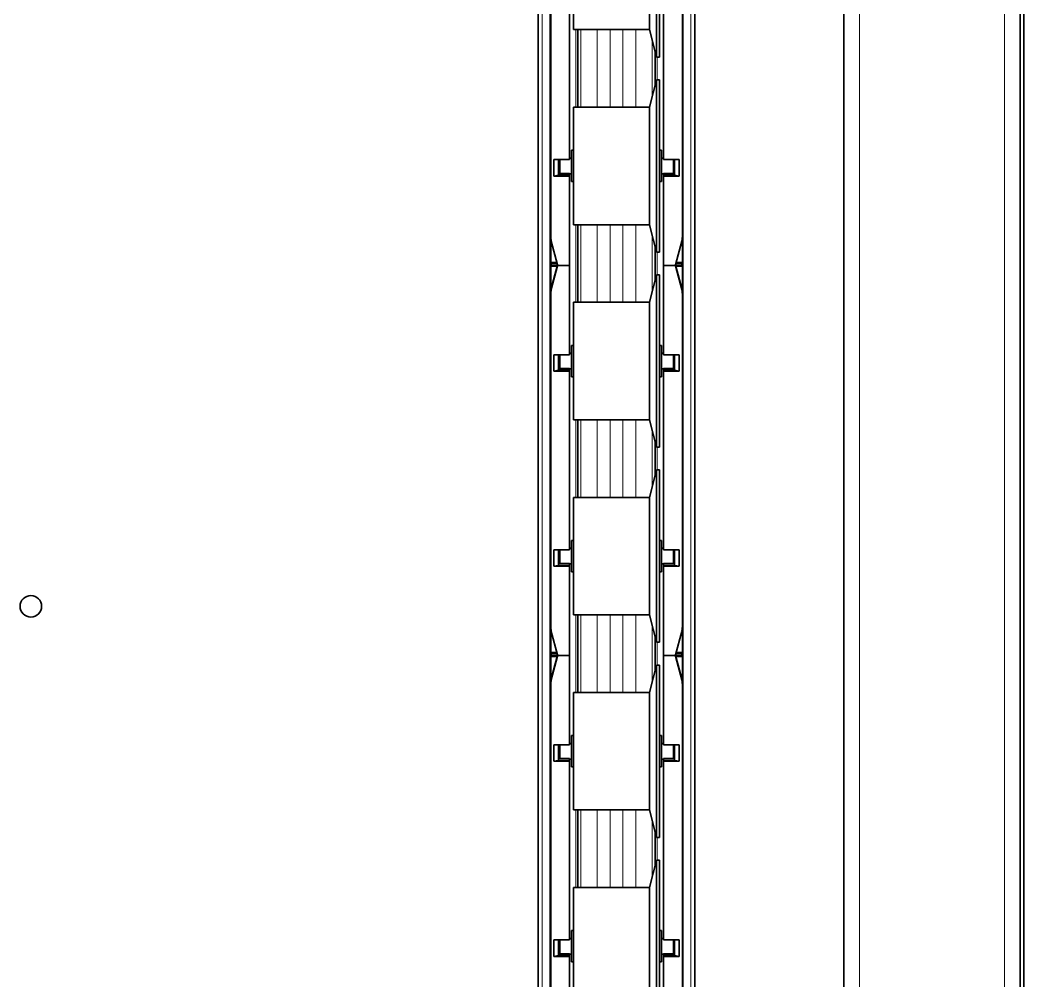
# Model space of a CAD drawing. Header units: inches. Extents: x 185496 to 352137, y 107182 to 179410.
# Drawn here: x 236165.4 to 236421.7, y 163997.5 to 164242.8 of the extents above; entities that cross this region are included whole.
import ezdxf

# ---------------------------------------------------------------- set-up
doc = ezdxf.new("R2010")
doc.units = ezdxf.units.IN
doc.header["$MEASUREMENT"] = 0

# ---------------------------------------------------------------- blocks, each defined once
blk = doc.blocks.new('liaojia')
at = {"color": 7, "lineweight": 35}
for p, q in [((799085.27, -280753.72), (799085.27, -279353.72)), ((799086.27, -280753.72), (799086.27, -279353.72)), ((799169.27, -280642.43), (799169.27, -279446.99)), ((799209.27, -280642.43), (799209.27, -279446.99)), ((799131.27, -280708.72), (799131.27, -279448.77)), ((799169.27, -280642.59), (799169.27, -279449.31)), ((799172.47, -280642.36), (799172.47, -279465.13))]:
    blk.add_line(p, q, dxfattribs=at)
at = {"color": 7, "lineweight": 13}
for p, q in [((799090.27, -280708.72), (799090.27, -279444.77)), ((799206.27, -280642.34), (799206.27, -279446.91)), ((799208.27, -280642.34), (799208.27, -279446.91)), ((799127.27, -280708.72), (799127.27, -279448.77)), ((799170.27, -280642.34), (799170.27, -279465.13)), ((799172.27, -280642.34), (799172.27, -279465.13))]:
    blk.add_line(p, q, dxfattribs=at)
at = {"color": 7, "lineweight": 35, "ltscale": 0.057032}
for p, q in [((799177.27, -279546.53), (799177.27, -279569.34)), ((799201.27, -279569.34), (799201.27, -279546.53)), ((799177.27, -279623.34), (799177.27, -279646.15)), ((799201.27, -279646.15), (799201.27, -279623.34)), ((799177.27, -279646.15), (799177.27, -279668.96)), ((799201.27, -279668.96), (799201.27, -279646.15)), ((799177.27, -279722.96), (799177.27, -279745.77)), ((799201.27, -279745.77), (799201.27, -279722.96)), ((799177.27, -279745.77), (799177.27, -279768.58)), ((799201.27, -279768.58), (799201.27, -279745.77))]:
    blk.add_line(p, q, dxfattribs=at)
at = {"color": 7, "lineweight": 35, "ltscale": 0.050206}
for p, q in [((799178.27, -279549.91), (799178.27, -279569.99)), ((799179.07, -279549.91), (799179.07, -279569.99)), ((799178.27, -279599.72), (799178.27, -279619.8)), ((799179.07, -279599.72), (799179.07, -279619.8)), ((799178.27, -279649.53), (799178.27, -279669.61)), ((799179.07, -279649.53), (799179.07, -279669.61)), ((799178.27, -279699.34), (799178.27, -279719.42)), ((799179.07, -279699.34), (799179.07, -279719.42)), ((799178.27, -279798.96), (799178.27, -279819.04)), ((799179.07, -279798.96), (799179.07, -279819.04))]:
    blk.add_line(p, q, dxfattribs=at)
at = {"color": 7, "lineweight": 35, "ltscale": 0.212965}
for p, q in [((799172.47, -279553.75), (799172.47, -279638.93)), ((799206.07, -279638.93), (799206.07, -279553.75)), ((799172.47, -279653.37), (799172.47, -279738.55)), ((799206.07, -279738.55), (799206.07, -279653.37)), ((799172.47, -279752.99), (799172.47, -279838.17)), ((799206.07, -279838.17), (799206.07, -279752.99))]:
    blk.add_line(p, q, dxfattribs=at)
at = {"color": 7, "lineweight": 35, "ltscale": 0.034232}
for p, q in [((799180.82, -279556.91), (799180.82, -279570.6)), ((799200.27, -279556.91), (799200.27, -279570.6)), ((799180.82, -279606.72), (799180.82, -279620.41)), ((799200.27, -279606.72), (799200.27, -279620.41)), ((799180.82, -279656.53), (799180.82, -279670.22)), ((799200.27, -279656.53), (799200.27, -279670.22)), ((799180.82, -279706.34), (799180.82, -279720.03)), ((799200.27, -279720.03), (799200.27, -279706.34)), ((799180.82, -279756.15), (799180.82, -279769.84)), ((799200.27, -279769.84), (799200.27, -279756.15)), ((799180.82, -279805.96), (799180.82, -279819.65)), ((799200.27, -279819.65), (799200.27, -279805.96))]:
    blk.add_line(p, q, dxfattribs=at)
at = {"color": 7, "lineweight": 35, "ltscale": 0.009128}
for p, q in [((799177.77, -279567.91), (799177.77, -279571.56)), ((799200.77, -279571.56), (799200.77, -279567.91))]:
    blk.add_line(p, q, dxfattribs=at)
at = {"color": 7, "lineweight": 35, "ltscale": 0.00125}
for p, q in [((799177.77, -279567.91), (799178.27, -279567.91)), ((799200.27, -279567.91), (799200.77, -279567.91)), ((799177.27, -279569.91), (799177.77, -279569.91)), ((799200.77, -279569.91), (799201.27, -279569.91)), ((799177.27, -279573.91), (799177.77, -279573.91)), ((799177.77, -279575.91), (799178.27, -279575.91)), ((799200.27, -279575.91), (799200.77, -279575.91)), ((799200.77, -279573.91), (799201.27, -279573.91)), ((799177.27, -279619.72), (799177.77, -279619.72)), ((799177.77, -279617.72), (799178.27, -279617.72)), ((799200.27, -279617.72), (799200.77, -279617.72)), ((799200.77, -279619.72), (799201.27, -279619.72)), ((799177.27, -279623.72), (799177.77, -279623.72)), ((799200.77, -279623.72), (799201.27, -279623.72)), ((799177.77, -279625.72), (799178.27, -279625.72)), ((799200.27, -279625.72), (799200.77, -279625.72)), ((799177.77, -279667.53), (799178.27, -279667.53)), ((799200.27, -279667.53), (799200.77, -279667.53)), ((799177.27, -279669.53), (799177.77, -279669.53)), ((799200.77, -279669.53), (799201.27, -279669.53)), ((799177.27, -279673.53), (799177.77, -279673.53)), ((799200.77, -279673.53), (799201.27, -279673.53)), ((799177.77, -279675.53), (799178.27, -279675.53)), ((799200.27, -279675.53), (799200.77, -279675.53)), ((799177.77, -279717.34), (799178.27, -279717.34)), ((799200.27, -279717.34), (799200.77, -279717.34)), ((799177.27, -279719.34), (799177.77, -279719.34)), ((799200.77, -279719.34), (799201.27, -279719.34)), ((799177.27, -279723.34), (799177.77, -279723.34)), ((799200.77, -279723.34), (799201.27, -279723.34)), ((799177.77, -279725.34), (799178.27, -279725.34)), ((799200.27, -279725.34), (799200.77, -279725.34)), ((799177.77, -279767.15), (799178.27, -279767.15)), ((799200.27, -279767.15), (799200.77, -279767.15)), ((799177.27, -279769.15), (799177.77, -279769.15)), ((799200.77, -279769.15), (799201.27, -279769.15)), ((799177.27, -279773.15), (799177.77, -279773.15)), ((799200.77, -279773.15), (799201.27, -279773.15)), ((799177.77, -279775.15), (799178.27, -279775.15)), ((799200.27, -279775.15), (799200.77, -279775.15))]:
    blk.add_line(p, q, dxfattribs=at)
at = {"color": 7, "lineweight": 35, "ltscale": 0.01046}
for p, q in [((799173.31, -279573.53), (799173.31, -279569.34)), ((799205.24, -279569.34), (799205.24, -279573.53)), ((799173.31, -279623.34), (799173.31, -279619.15)), ((799205.24, -279619.15), (799205.24, -279623.34)), ((799173.31, -279673.15), (799173.31, -279668.96)), ((799205.24, -279668.96), (799205.24, -279673.15)), ((799173.31, -279722.96), (799173.31, -279718.77)), ((799205.24, -279718.77), (799205.24, -279722.96)), ((799173.31, -279772.77), (799173.31, -279768.58)), ((799205.24, -279768.58), (799205.24, -279772.77))]:
    blk.add_line(p, q, dxfattribs=at)
at = {"color": 7, "lineweight": 35, "ltscale": 0.009914}
for p, q in [((799173.31, -279569.34), (799177.27, -279569.34)), ((799201.27, -279569.34), (799205.24, -279569.34)), ((799177.27, -279573.53), (799173.31, -279573.53)), ((799205.24, -279573.53), (799201.27, -279573.53)), ((799173.31, -279619.15), (799177.27, -279619.15)), ((799201.27, -279619.15), (799205.24, -279619.15)), ((799177.27, -279623.34), (799173.31, -279623.34)), ((799205.24, -279623.34), (799201.27, -279623.34)), ((799173.31, -279668.96), (799177.27, -279668.96)), ((799201.27, -279668.96), (799205.24, -279668.96)), ((799177.27, -279673.15), (799173.31, -279673.15)), ((799205.24, -279673.15), (799201.27, -279673.15)), ((799173.31, -279718.77), (799177.27, -279718.77)), ((799201.27, -279718.77), (799205.24, -279718.77)), ((799177.27, -279722.96), (799173.31, -279722.96)), ((799205.24, -279722.96), (799201.27, -279722.96)), ((799173.31, -279768.58), (799177.27, -279768.58)), ((799201.27, -279768.58), (799205.24, -279768.58)), ((799177.27, -279772.77), (799173.31, -279772.77)), ((799205.24, -279772.77), (799201.27, -279772.77))]:
    blk.add_line(p, q, dxfattribs=at)
at = {"color": 7, "lineweight": 35, "ltscale": 0.002965}
for p, q in [((799174.47, -279569.56), (799173.31, -279569.34)), ((799205.24, -279569.34), (799204.07, -279569.56)), ((799174.47, -279619.37), (799173.31, -279619.15)), ((799205.24, -279619.15), (799204.07, -279619.37)), ((799174.47, -279669.18), (799173.31, -279668.96)), ((799205.24, -279668.96), (799204.07, -279669.18)), ((799174.47, -279718.99), (799173.31, -279718.77)), ((799205.24, -279718.77), (799204.07, -279718.99)), ((799174.47, -279768.8), (799173.31, -279768.58)), ((799205.24, -279768.58), (799204.07, -279768.8))]:
    blk.add_line(p, q, dxfattribs=at)
at = {"color": 7, "lineweight": 35, "ltscale": 0.007}
for p, q in [((799174.47, -279569.56), (799177.27, -279569.56)), ((799204.07, -279569.56), (799201.27, -279569.56)), ((799174.47, -279619.37), (799177.27, -279619.37)), ((799201.27, -279619.37), (799204.07, -279619.37)), ((799174.47, -279669.18), (799177.27, -279669.18)), ((799204.07, -279669.18), (799201.27, -279669.18)), ((799174.47, -279718.99), (799177.27, -279718.99)), ((799201.27, -279718.99), (799204.07, -279718.99)), ((799174.47, -279768.8), (799177.27, -279768.8)), ((799204.07, -279768.8), (799201.27, -279768.8))]:
    blk.add_line(p, q, dxfattribs=at)
at = {"color": 7, "lineweight": 35, "ltscale": 0.009915}
for p, q in [((799174.47, -279573.53), (799174.47, -279569.56)), ((799204.07, -279569.56), (799204.07, -279573.53))]:
    blk.add_line(p, q, dxfattribs=at)
at = {"color": 7, "lineweight": 35, "ltscale": 0.000749969}
for p, q in [((799174.47, -279570.02), (799174.77, -279570.02)), ((799203.77, -279570.02), (799204.07, -279570.02)), ((799174.77, -279619.83), (799174.47, -279619.83)), ((799204.07, -279619.83), (799203.77, -279619.83)), ((799174.47, -279669.64), (799174.77, -279669.64)), ((799203.77, -279669.64), (799204.07, -279669.64)), ((799174.77, -279719.45), (799174.47, -279719.45)), ((799204.07, -279719.45), (799203.77, -279719.45)), ((799174.47, -279769.26), (799174.77, -279769.26)), ((799203.77, -279769.26), (799204.07, -279769.26))]:
    blk.add_line(p, q, dxfattribs=at)
at = {"color": 7, "lineweight": 35, "ltscale": 0.00625}
for p, q in [((799177.27, -279570.02), (799174.77, -279570.02)), ((799203.77, -279570.02), (799201.27, -279570.02)), ((799177.27, -279619.83), (799174.77, -279619.83)), ((799203.77, -279619.83), (799201.27, -279619.83)), ((799177.27, -279669.64), (799174.77, -279669.64)), ((799203.77, -279669.64), (799201.27, -279669.64)), ((799177.27, -279719.45), (799174.77, -279719.45)), ((799203.77, -279719.45), (799201.27, -279719.45)), ((799177.27, -279769.26), (799174.77, -279769.26)), ((799203.77, -279769.26), (799201.27, -279769.26))]:
    blk.add_line(p, q, dxfattribs=at)
at = {"color": 7, "lineweight": 35, "ltscale": 0.004289}
for p, q in [((799174.77, -279571.73), (799174.77, -279570.02)), ((799203.77, -279570.02), (799203.77, -279571.73)), ((799174.77, -279621.54), (799174.77, -279619.83)), ((799203.77, -279619.83), (799203.77, -279621.54)), ((799174.77, -279671.35), (799174.77, -279669.64)), ((799203.77, -279669.64), (799203.77, -279671.35)), ((799174.77, -279721.16), (799174.77, -279719.45)), ((799203.77, -279719.45), (799203.77, -279721.16)), ((799174.77, -279770.97), (799174.77, -279769.26)), ((799203.77, -279769.26), (799203.77, -279770.97))]:
    blk.add_line(p, q, dxfattribs=at)
at = {"color": 7, "lineweight": 35, "ltscale": 0.00055542}
for p, q in [((799177.27, -279569.34), (799177.27, -279569.56)), ((799201.27, -279569.56), (799201.27, -279569.34)), ((799177.27, -279619.15), (799177.27, -279619.37)), ((799201.27, -279619.37), (799201.27, -279619.15)), ((799177.27, -279668.96), (799177.27, -279669.18)), ((799201.27, -279669.18), (799201.27, -279668.96)), ((799177.27, -279718.77), (799177.27, -279718.99)), ((799201.27, -279718.99), (799201.27, -279718.77)), ((799177.27, -279768.58), (799177.27, -279768.8)), ((799201.27, -279768.8), (799201.27, -279768.58))]:
    blk.add_line(p, q, dxfattribs=at)
at = {"color": 7, "lineweight": 35, "ltscale": 0.001138}
for p, q in [((799177.27, -279569.56), (799177.27, -279570.02)), ((799201.27, -279570.02), (799201.27, -279569.56)), ((799177.27, -279619.37), (799177.27, -279619.83)), ((799201.27, -279619.83), (799201.27, -279619.37)), ((799177.27, -279669.18), (799177.27, -279669.64)), ((799201.27, -279669.64), (799201.27, -279669.18)), ((799177.27, -279718.99), (799177.27, -279719.45)), ((799201.27, -279719.45), (799201.27, -279718.99)), ((799177.27, -279768.8), (799177.27, -279769.26)), ((799201.27, -279769.26), (799201.27, -279768.8))]:
    blk.add_line(p, q, dxfattribs=at)
at = {"color": 7, "lineweight": 35, "ltscale": 0.059793}
for p, q in [((799178.27, -279569.99), (799178.27, -279593.91)), ((799179.07, -279569.99), (799179.07, -279593.91)), ((799178.27, -279619.8), (799178.27, -279643.72)), ((799179.07, -279619.8), (799179.07, -279643.72)), ((799178.27, -279769.23), (799178.27, -279793.15)), ((799179.07, -279769.23), (799179.07, -279793.15))]:
    blk.add_line(p, q, dxfattribs=at)
at = {"color": 7, "lineweight": 35, "ltscale": 0.040768}
for p, q in [((799180.82, -279570.6), (799180.82, -279586.91)), ((799200.27, -279586.91), (799200.27, -279570.6)), ((799180.82, -279620.41), (799180.82, -279636.72)), ((799200.27, -279636.72), (799200.27, -279620.41)), ((799180.82, -279670.22), (799180.82, -279686.53)), ((799200.27, -279686.53), (799200.27, -279670.22)), ((799180.82, -279720.03), (799180.82, -279736.34)), ((799200.27, -279736.34), (799200.27, -279720.03)), ((799180.82, -279769.84), (799180.82, -279786.15)), ((799200.27, -279786.15), (799200.27, -279769.84))]:
    blk.add_line(p, q, dxfattribs=at)
at = {"color": 7, "lineweight": 35, "ltscale": 0.004478}
for p, q in [((799174.77, -279573.53), (799174.77, -279571.73)), ((799203.77, -279571.73), (799203.77, -279573.53)), ((799174.77, -279623.34), (799174.77, -279621.54)), ((799203.77, -279621.54), (799203.77, -279623.34)), ((799174.77, -279673.15), (799174.77, -279671.35)), ((799203.77, -279671.35), (799203.77, -279673.15)), ((799174.77, -279722.96), (799174.77, -279721.16)), ((799203.77, -279721.16), (799203.77, -279722.96)), ((799174.77, -279772.77), (799174.77, -279770.97)), ((799203.77, -279770.97), (799203.77, -279772.77))]:
    blk.add_line(p, q, dxfattribs=at)
at = {"color": 7, "lineweight": 35, "ltscale": 0.114064}
for p, q in [((799177.27, -279573.53), (799177.27, -279619.15)), ((799201.27, -279619.15), (799201.27, -279573.53)), ((799177.27, -279673.15), (799177.27, -279718.77)), ((799201.27, -279718.77), (799201.27, -279673.15)), ((799177.27, -279772.77), (799177.27, -279818.39)), ((799201.27, -279818.39), (799201.27, -279772.77))]:
    blk.add_line(p, q, dxfattribs=at)
at = {"color": 7, "lineweight": 35, "ltscale": 0.010872}
for p, q in [((799177.77, -279571.56), (799177.77, -279575.91)), ((799200.77, -279575.91), (799200.77, -279571.56)), ((799177.77, -279625.72), (799177.77, -279621.37)), ((799200.77, -279621.37), (799200.77, -279625.72)), ((799177.77, -279671.18), (799177.77, -279675.53)), ((799200.77, -279675.53), (799200.77, -279671.18)), ((799177.77, -279725.34), (799177.77, -279720.99)), ((799200.77, -279720.99), (799200.77, -279725.34)), ((799177.77, -279770.8), (799177.77, -279775.15)), ((799200.77, -279775.15), (799200.77, -279770.8))]:
    blk.add_line(p, q, dxfattribs=at)
at = {"color": 7, "lineweight": 35, "ltscale": 0.018036}
for p, q in [((799180.82, -279586.91), (799179.07, -279593.91)), ((799180.82, -279606.72), (799179.07, -279599.72)), ((799180.82, -279636.72), (799179.07, -279643.72)), ((799180.82, -279656.53), (799179.07, -279649.53)), ((799180.82, -279686.53), (799179.07, -279693.53)), ((799180.82, -279706.34), (799179.07, -279699.34)), ((799180.82, -279736.34), (799179.07, -279743.34)), ((799180.82, -279756.15), (799179.07, -279749.15)), ((799180.82, -279786.15), (799179.07, -279793.15)), ((799180.82, -279805.96), (799179.07, -279798.96))]:
    blk.add_line(p, q, dxfattribs=at)
at = {"color": 7, "lineweight": 35, "ltscale": 0.048637}
for p, q in [((799180.82, -279586.91), (799200.27, -279586.91)), ((799180.82, -279606.72), (799200.27, -279606.72)), ((799180.82, -279636.72), (799200.27, -279636.72)), ((799180.82, -279656.53), (799200.27, -279656.53)), ((799180.82, -279686.53), (799200.27, -279686.53)), ((799180.82, -279706.34), (799200.27, -279706.34)), ((799180.82, -279736.34), (799200.27, -279736.34)), ((799180.82, -279756.15), (799200.27, -279756.15)), ((799180.82, -279786.15), (799200.27, -279786.15)), ((799180.82, -279805.96), (799200.27, -279805.96))]:
    blk.add_line(p, q, dxfattribs=at)
at = {"color": 7, "lineweight": 13, "ltscale": 0.049524}
for p, q in [((799184.31, -279606.72), (799184.31, -279586.91)), ((799187.67, -279606.72), (799187.67, -279586.91)), ((799190.88, -279606.72), (799190.88, -279586.91)), ((799194.24, -279606.72), (799194.24, -279586.91)), ((799198.36, -279606.72), (799198.36, -279586.91)), ((799199.67, -279606.72), (799199.67, -279586.91)), ((799184.31, -279656.53), (799184.31, -279636.72)), ((799187.67, -279656.53), (799187.67, -279636.72)), ((799190.88, -279656.53), (799190.88, -279636.72)), ((799194.24, -279656.53), (799194.24, -279636.72)), ((799198.36, -279656.53), (799198.36, -279636.72)), ((799199.67, -279656.53), (799199.67, -279636.72)), ((799184.31, -279706.34), (799184.31, -279686.53)), ((799187.67, -279706.34), (799187.67, -279686.53)), ((799190.88, -279706.34), (799190.88, -279686.53)), ((799194.24, -279706.34), (799194.24, -279686.53)), ((799198.36, -279706.34), (799198.36, -279686.53)), ((799199.67, -279706.34), (799199.67, -279686.53)), ((799198.36, -279756.15), (799198.36, -279736.34)), ((799199.67, -279756.15), (799199.67, -279736.34)), ((799184.31, -279805.96), (799184.31, -279786.15)), ((799187.67, -279805.96), (799187.67, -279786.15)), ((799190.88, -279805.96), (799190.88, -279786.15)), ((799194.24, -279805.96), (799194.24, -279786.15)), ((799198.36, -279805.96), (799198.36, -279786.15))]:
    blk.add_line(p, q, dxfattribs=at)
at = {"color": 7, "lineweight": 35, "ltscale": 0.049524}
for p, q in [((799199.17, -279606.72), (799199.17, -279586.91)), ((799199.17, -279656.53), (799199.17, -279636.72)), ((799199.17, -279706.34), (799199.17, -279686.53)), ((799199.17, -279756.15), (799199.17, -279736.34))]:
    blk.add_line(p, q, dxfattribs=at)
at = {"color": 7, "lineweight": 13, "ltscale": 0.036824}
for p, q in [((799180.19, -279604.18), (799180.19, -279589.45)), ((799180.19, -279653.99), (799180.19, -279639.26)), ((799180.19, -279703.8), (799180.19, -279689.07)), ((799180.19, -279753.61), (799180.19, -279738.88)), ((799180.19, -279803.42), (799180.19, -279788.69))]:
    blk.add_line(p, q, dxfattribs=at)
at = {"color": 7, "lineweight": 35, "ltscale": 0.002}
for p, q in [((799178.27, -279593.91), (799179.07, -279593.91)), ((799178.27, -279599.72), (799179.07, -279599.72)), ((799178.27, -279643.72), (799179.07, -279643.72)), ((799178.27, -279649.53), (799179.07, -279649.53)), ((799178.27, -279693.53), (799179.07, -279693.53)), ((799178.27, -279699.34), (799179.07, -279699.34)), ((799178.27, -279743.34), (799179.07, -279743.34)), ((799178.27, -279749.15), (799179.07, -279749.15)), ((799178.27, -279793.15), (799179.07, -279793.15)), ((799178.27, -279798.96), (799179.07, -279798.96))]:
    blk.add_line(p, q, dxfattribs=at)
at = {"color": 7, "lineweight": 13, "ltscale": 0.014524}
for p, q in [((799178.87, -279599.72), (799178.87, -279593.91)), ((799178.87, -279649.53), (799178.87, -279643.72)), ((799178.87, -279699.34), (799178.87, -279693.53)), ((799178.87, -279749.15), (799178.87, -279743.34)), ((799178.87, -279798.96), (799178.87, -279793.15))]:
    blk.add_line(p, q, dxfattribs=at)
at = {"color": 7, "lineweight": 35, "ltscale": 0.02054}
for p, q in [((799179.37, -279600.92), (799179.37, -279592.71)), ((799179.37, -279650.73), (799179.37, -279642.52)), ((799179.37, -279700.54), (799179.37, -279692.33)), ((799179.37, -279750.35), (799179.37, -279742.14)), ((799179.37, -279800.16), (799179.37, -279791.95))]:
    blk.add_line(p, q, dxfattribs=at)
at = {"color": 7, "lineweight": 35, "ltscale": 0.009916}
for p, q in [((799174.47, -279619.37), (799174.47, -279623.34)), ((799204.07, -279623.34), (799204.07, -279619.37)), ((799174.47, -279673.15), (799174.47, -279669.18)), ((799204.07, -279669.18), (799204.07, -279673.15)), ((799174.47, -279718.99), (799174.47, -279722.96)), ((799204.07, -279722.96), (799204.07, -279718.99)), ((799174.47, -279772.77), (799174.47, -279768.8)), ((799204.07, -279768.8), (799204.07, -279772.77))]:
    blk.add_line(p, q, dxfattribs=at)
at = {"color": 7, "lineweight": 35, "ltscale": 0.009129}
for p, q in [((799177.77, -279621.37), (799177.77, -279617.72)), ((799200.77, -279617.72), (799200.77, -279621.37)), ((799177.77, -279667.53), (799177.77, -279671.18)), ((799200.77, -279671.18), (799200.77, -279667.53)), ((799177.77, -279720.99), (799177.77, -279717.34)), ((799200.77, -279717.34), (799200.77, -279720.99)), ((799177.77, -279767.15), (799177.77, -279770.8)), ((799200.77, -279770.8), (799200.77, -279767.15))]:
    blk.add_line(p, q, dxfattribs=at)
at = {"color": 7, "lineweight": 35, "ltscale": 3.43323e-05}
for p, q in [((799172.47, -279638.93), (799172.47, -279638.95)), ((799172.47, -279738.55), (799172.47, -279738.57))]:
    blk.add_line(p, q, dxfattribs=at)
at = {"color": 7, "lineweight": 35, "ltscale": 0.015631}
for p, q in [((799172.61, -279639.96), (799174.23, -279646)), ((799204.31, -279646), (799205.94, -279639.96)), ((799172.61, -279739.58), (799174.23, -279745.62)), ((799204.31, -279745.62), (799205.94, -279739.58)), ((799174.23, -279745.92), (799172.61, -279751.95)), ((799205.94, -279751.95), (799204.31, -279745.92))]:
    blk.add_line(p, q, dxfattribs=at)
at = {"color": 7, "lineweight": 13, "ltscale": 0.000675583}
for p, q in [((799172.61, -279640.23), (799172.61, -279639.96)), ((799205.94, -279639.96), (799205.94, -279640.23)), ((799172.61, -279739.85), (799172.61, -279739.58)), ((799205.94, -279739.58), (799205.94, -279739.85))]:
    blk.add_line(p, q, dxfattribs=at)
at = {"color": 7, "lineweight": 35, "ltscale": 0.014724}
for p, q in [((799174.14, -279645.92), (799172.61, -279640.23)), ((799174.14, -279745.54), (799172.61, -279739.85))]:
    blk.add_line(p, q, dxfattribs=at)
at = {"color": 7, "lineweight": 35, "ltscale": 0.014723}
for p, q in [((799205.94, -279640.23), (799204.41, -279645.92)), ((799205.94, -279739.85), (799204.41, -279745.54))]:
    blk.add_line(p, q, dxfattribs=at)
at = {"color": 7, "lineweight": 35, "ltscale": 0.000675583}
for p, q in [((799206.07, -279639.2), (799206.07, -279638.93)), ((799206.07, -279738.82), (799206.07, -279738.55))]:
    blk.add_line(p, q, dxfattribs=at)
at = {"color": 7, "lineweight": 35, "ltscale": 0.036059}
for p, q in [((799206.07, -279653.37), (799206.07, -279638.94)), ((799206.07, -279752.98), (799206.07, -279738.56))]:
    blk.add_line(p, q, dxfattribs=at)
at = {"color": 7, "lineweight": 35, "ltscale": 0.000635204}
for p, q in [((799172.54, -279645.92), (799172.47, -279645.68)), ((799172.54, -279745.54), (799172.47, -279745.29))]:
    blk.add_line(p, q, dxfattribs=at)
at = {"color": 7, "lineweight": 35, "ltscale": 0.001135}
for p, q in [((799172.47, -279646.24), (799172.59, -279646.68)), ((799205.95, -279646.68), (799206.07, -279646.24)), ((799172.47, -279745.86), (799172.59, -279746.3)), ((799205.95, -279746.3), (799206.07, -279745.86))]:
    blk.add_line(p, q, dxfattribs=at)
at = {"color": 7, "lineweight": 35, "ltscale": 0.000635572}
for p, q in [((799172.47, -279647.16), (799172.54, -279646.92)), ((799172.47, -279746.78), (799172.54, -279746.54))]:
    blk.add_line(p, q, dxfattribs=at)
at = {"color": 7, "lineweight": 35, "ltscale": 0.004}
for p, q in [((799172.54, -279645.92), (799174.14, -279645.92)), ((799204.41, -279645.92), (799206.01, -279645.92)), ((799172.54, -279745.54), (799174.14, -279745.54)), ((799204.41, -279745.54), (799206.01, -279745.54))]:
    blk.add_line(p, q, dxfattribs=at)
at = {"color": 7, "lineweight": 35, "ltscale": 0.000697327}
for p, q in [((799172.54, -279646.2), (799172.54, -279645.92)), ((799206.01, -279645.92), (799206.01, -279646.2)), ((799172.54, -279745.82), (799172.54, -279745.54)), ((799206.01, -279745.54), (799206.01, -279745.82))]:
    blk.add_line(p, q, dxfattribs=at)
at = {"color": 7, "lineweight": 35, "ltscale": 0.004223}
for p, q in [((799174.23, -279646.2), (799172.54, -279646.2)), ((799206.01, -279646.2), (799204.32, -279646.2)), ((799174.23, -279745.82), (799172.54, -279745.82)), ((799206.01, -279745.82), (799204.32, -279745.82))]:
    blk.add_line(p, q, dxfattribs=at)
at = {"color": 7, "lineweight": 35, "ltscale": 0.001289}
for p, q in [((799172.67, -279646.7), (799172.54, -279646.2)), ((799206.01, -279646.2), (799205.87, -279646.7)), ((799172.67, -279746.32), (799172.54, -279745.82)), ((799206.01, -279745.82), (799205.87, -279746.32))]:
    blk.add_line(p, q, dxfattribs=at)
at = {"color": 7, "lineweight": 35, "ltscale": 0.003818}
for p, q in [((799174.07, -279646.92), (799172.54, -279646.92)), ((799206.01, -279646.92), (799204.48, -279646.92)), ((799174.07, -279746.54), (799172.54, -279746.54)), ((799206.01, -279746.54), (799204.48, -279746.54))]:
    blk.add_line(p, q, dxfattribs=at)
at = {"color": 7, "lineweight": 13, "ltscale": 0.000175476}
for p, q in [((799172.59, -279646.61), (799172.59, -279646.68)), ((799205.95, -279646.61), (799205.95, -279646.68)), ((799172.59, -279746.23), (799172.59, -279746.3)), ((799205.95, -279746.23), (799205.95, -279746.3))]:
    blk.add_line(p, q, dxfattribs=at)
at = {"color": 7, "lineweight": 35, "ltscale": 0.000493763}
for p, q in [((799172.59, -279646.61), (799172.65, -279646.8)), ((799205.9, -279646.8), (799205.95, -279646.61)), ((799172.59, -279746.23), (799172.65, -279746.42)), ((799205.9, -279746.42), (799205.95, -279746.23))]:
    blk.add_line(p, q, dxfattribs=at)
at = {"color": 7, "lineweight": 35, "ltscale": 0.01563}
for p, q in [((799174.23, -279646.3), (799172.61, -279652.33)), ((799205.94, -279652.33), (799204.31, -279646.3))]:
    blk.add_line(p, q, dxfattribs=at)
at = {"color": 7, "lineweight": 35, "ltscale": 0.000567654}
for p, q in [((799172.62, -279646.92), (799172.67, -279646.7)), ((799205.87, -279646.7), (799205.93, -279646.92)), ((799172.62, -279746.54), (799172.67, -279746.32)), ((799205.87, -279746.32), (799205.93, -279746.54))]:
    blk.add_line(p, q, dxfattribs=at)
at = {"color": 7, "lineweight": 35, "ltscale": 0.003631}
for p, q in [((799174.13, -279646.7), (799172.67, -279646.7)), ((799172.67, -279646.7), (799174.13, -279646.7)), ((799205.87, -279646.7), (799204.42, -279646.7)), ((799204.42, -279646.7), (799205.87, -279646.7)), ((799174.13, -279746.32), (799172.67, -279746.32)), ((799172.67, -279746.32), (799174.13, -279746.32)), ((799205.87, -279746.32), (799204.42, -279746.32)), ((799204.42, -279746.32), (799205.87, -279746.32))]:
    blk.add_line(p, q, dxfattribs=at)
at = {"color": 7, "lineweight": 35, "ltscale": 0.000907346}
blk.add_line((799174.23, -279646.22), (799174.14, -279645.87), dxfattribs=at)
at = {"color": 7, "lineweight": 35, "ltscale": 0.000130844}
for p, q in [((799174.14, -279645.92), (799174.14, -279645.87)), ((799204.41, -279645.87), (799204.41, -279645.92))]:
    blk.add_line(p, q, dxfattribs=at)
at = {"color": 7, "lineweight": 13, "ltscale": 0.000544739}
for p, q in [((799174.23, -279646), (799174.23, -279646.22)), ((799204.31, -279646.22), (799204.31, -279646)), ((799174.23, -279745.62), (799174.23, -279745.84)), ((799204.31, -279745.84), (799204.31, -279745.62))]:
    blk.add_line(p, q, dxfattribs=at)
at = {"color": 7, "lineweight": 35, "ltscale": 0.007116}
for p, q in [((799174.43, -279646.15), (799177.27, -279646.15)), ((799177.27, -279646.15), (799174.43, -279646.15)), ((799201.27, -279646.15), (799204.12, -279646.15)), ((799204.12, -279646.15), (799201.27, -279646.15)), ((799174.43, -279745.77), (799177.27, -279745.77)), ((799177.27, -279745.77), (799174.43, -279745.77)), ((799201.27, -279745.77), (799204.12, -279745.77)), ((799204.12, -279745.77), (799201.27, -279745.77))]:
    blk.add_line(p, q, dxfattribs=at)
at = {"color": 7, "lineweight": 35, "ltscale": 0.000544739}
for p, q in [((799201.27, -279646.37), (799201.27, -279646.15)), ((799201.27, -279745.99), (799201.27, -279745.77))]:
    blk.add_line(p, q, dxfattribs=at)
at = {"color": 7, "lineweight": 35, "ltscale": 0.000827789}
for p, q in [((799201.27, -279646.7), (799201.27, -279646.37)), ((799201.27, -279746.32), (799201.27, -279745.99))]:
    blk.add_line(p, q, dxfattribs=at)
at = {"color": 7, "lineweight": 35, "ltscale": 0.000522995}
for p, q in [((799201.27, -279646.91), (799201.27, -279646.7)), ((799201.27, -279746.53), (799201.27, -279746.32))]:
    blk.add_line(p, q, dxfattribs=at)
at = {"color": 7, "lineweight": 35, "ltscale": 0.000907396}
blk.add_line((799204.41, -279645.87), (799204.31, -279646.22), dxfattribs=at)
at = {"color": 7, "lineweight": 35, "ltscale": 0.000635622}
for p, q in [((799206.07, -279645.68), (799206.01, -279645.92)), ((799206.01, -279646.92), (799206.07, -279647.16)), ((799206.01, -279746.54), (799206.07, -279746.78))]:
    blk.add_line(p, q, dxfattribs=at)
at = {"color": 7, "lineweight": 35, "ltscale": 0.059794}
for p, q in [((799178.27, -279669.61), (799178.27, -279693.53)), ((799179.07, -279669.61), (799179.07, -279693.53)), ((799178.27, -279719.42), (799178.27, -279743.34)), ((799179.07, -279719.42), (799179.07, -279743.34))]:
    blk.add_line(p, q, dxfattribs=at)
at = {"color": 7, "lineweight": 13, "ltscale": 0.049525}
for p, q in [((799184.31, -279756.15), (799184.31, -279736.34)), ((799187.67, -279756.15), (799187.67, -279736.34)), ((799190.88, -279756.15), (799190.88, -279736.34)), ((799194.24, -279756.15), (799194.24, -279736.34)), ((799199.67, -279805.96), (799199.67, -279786.15))]:
    blk.add_line(p, q, dxfattribs=at)
at = {"color": 7, "lineweight": 35, "ltscale": 0.000906978}
blk.add_line((799174.23, -279745.84), (799174.14, -279745.49), dxfattribs=at)
at = {"color": 7, "lineweight": 35, "ltscale": 0.000130463}
for p, q in [((799174.14, -279745.54), (799174.14, -279745.49)), ((799204.41, -279745.49), (799204.41, -279745.54))]:
    blk.add_line(p, q, dxfattribs=at)
at = {"color": 7, "lineweight": 35, "ltscale": 0.000907027}
blk.add_line((799204.41, -279745.49), (799204.31, -279745.84), dxfattribs=at)
at = {"color": 7, "lineweight": 35, "ltscale": 0.000635253}
blk.add_line((799206.07, -279745.29), (799206.01, -279745.54), dxfattribs=at)
at = {"color": 7, "lineweight": 35, "ltscale": 0.050207}
for p, q in [((799178.27, -279749.15), (799178.27, -279769.23)), ((799179.07, -279749.15), (799179.07, -279769.23))]:
    blk.add_line(p, q, dxfattribs=at)
at = {"color": 7, "lineweight": 35, "ltscale": 0.049525}
blk.add_line((799199.17, -279805.96), (799199.17, -279786.15), dxfattribs=at)
at = {"color": 7, "lineweight": 35}
blk.add_circle((799338.77, -279658.72), 2.75, dxfattribs=at)
for centre, start, end in [((799172.94, -279646.59), 195.3112, 213.3397), ((799205.61, -279646.59), 326.6609, 344.6887), ((799172.94, -279746.21), 195.3089, 213.3427), ((799205.61, -279746.21), 326.6609, 344.6887)]:
    blk.add_arc(centre, 0.361, start, end, dxfattribs=at)
for centre, major_axis, start_param, end_param in [((799176.47, -279638.93), (-4, 0), 6.283185, 6.544985), ((799176.47, -279639.2), (4, 0), 3.141593, 3.403392), ((799202.07, -279638.93), (-4, 0), 2.879793, 3.141593), ((799202.07, -279639.2), (-4, 0), 2.879793, 3.141593), ((799174.43, -279645.95), (-0.2, 0), 0.261799, 1.570796), ((799174.43, -279646.35), (-0.2, 0), 4.712389, 6.021386), ((799174.43, -279646.17), (0.2, 0), 3.403392, 3.611908), ((799204.12, -279645.95), (-0.2, 0), 1.570796, 2.879793), ((799204.12, -279646.35), (-0.2, 0), 3.403392, 4.712389), ((799204.12, -279646.17), (0.2, 0), 5.81289, 6.021386), ((799176.47, -279653.37), (-4, 0), 6.021386, 6.283185), ((799202.07, -279653.37), (-4, 0), 3.141593, 3.403392), ((799176.47, -279738.55), (-4, 0), 6.283185, 6.544985), ((799176.47, -279738.82), (4, 0), 3.141593, 3.403392), ((799202.07, -279738.55), (-4, 0), 2.879793, 3.141593), ((799202.07, -279738.82), (-4, 0), 2.879793, 3.141593), ((799174.43, -279745.57), (-0.2, 0), 0.261799, 1.570796), ((799174.43, -279745.97), (-0.2, 0), 4.712389, 6.021386), ((799174.43, -279745.79), (0.2, 0), 3.403392, 3.611908), ((799204.12, -279745.57), (-0.2, 0), 1.570796, 2.879793), ((799204.12, -279745.97), (-0.2, 0), 3.403392, 4.712389), ((799204.12, -279745.79), (0.2, 0), 5.81289, 6.021386), ((799176.47, -279752.99), (-4, 0), 6.021386, 6.283185), ((799202.07, -279752.99), (-4, 0), 3.141593, 3.403392)]:
    blk.add_ellipse(centre, major_axis=major_axis, ratio=0.996195, start_param=start_param, end_param=end_param, dxfattribs=at)

msp = doc.modelspace()

# ---------------------------------------------------------------- block references
at = {"color": 30, "rotation": 180}
msp.add_blockref('liaojia', (1035506.93, -115565.57, 276290.76), dxfattribs=at)

doc.saveas('drawing.dxf')
